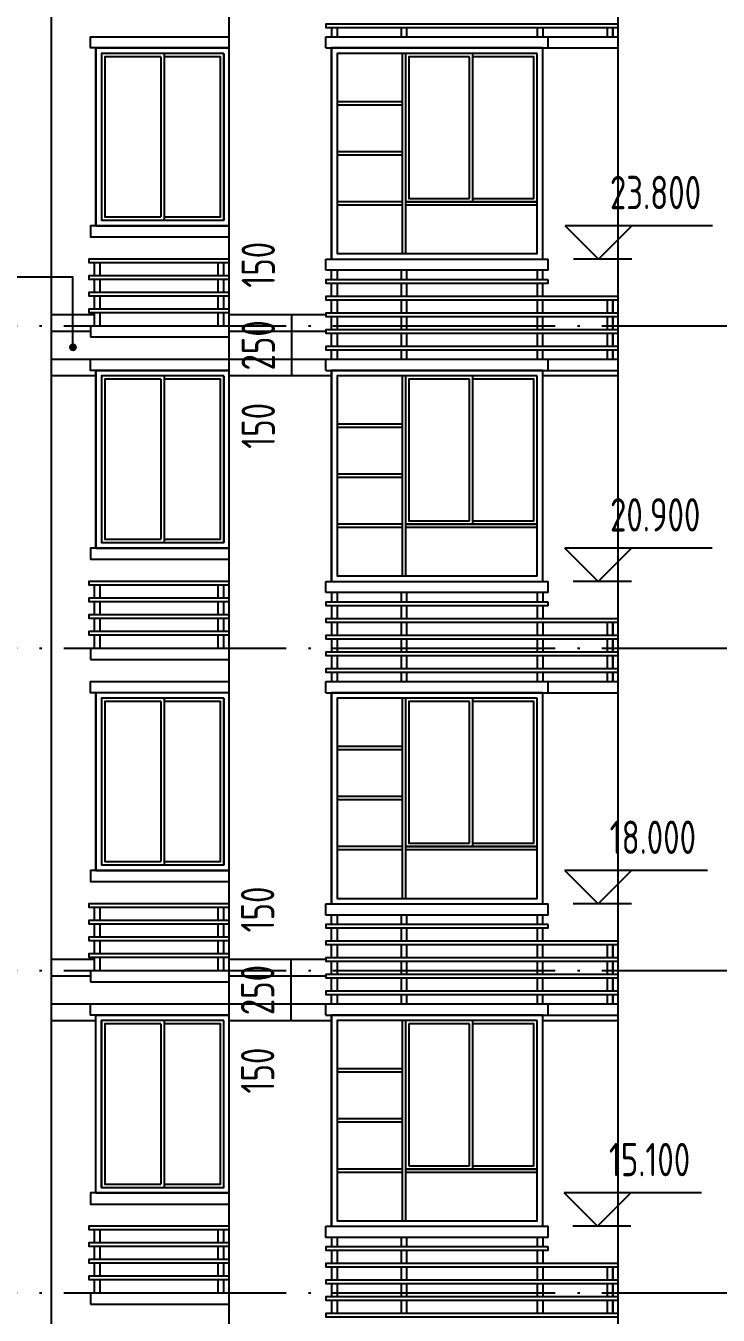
# Model space of a CAD drawing. Extents: x -726032 to 135930, y -151624 to 587044.
# Drawn here: x -512004 to -505774, y 309728 to 321328 of the extents above; entities that cross this region are included whole.
import ezdxf
from ezdxf.enums import TextEntityAlignment as Align

# ---------------------------------------------------------------- set-up
doc = ezdxf.new("R2010")
doc.units = 0
doc.header["$LTSCALE"] = 1000
doc.header["$MEASUREMENT"] = 0
doc.linetypes.add('DOTE', pattern=[2.42, 2, -0.2, 0.02, -0.2])
doc.layers.get('0').update_dxf_attribs({"linetype": 'CONTINUOUS'})
doc.layers.get('DEFPOINTS').update_dxf_attribs({"color": 1, "linetype": 'CONTINUOUS'})
for name, color, linetype in [('DOTE', 8, 'DOTE'), ('PUB_DIM', 245, 'CONTINUOUS'), ('WINDOW', 155, 'CONTINUOUS'), ('引线', 213, 'CONTINUOUS'), ('栏杆', 126, 'CONTINUOUS'), ('装饰线', 252, 'CONTINUOUS')]:
    doc.layers.add(name, color=color, linetype=linetype)
doc.styles.add('DIM_FONT', font='isocp.shx', dxfattribs={"width": 0.8})
doc.dimstyles.new('AXIS', dxfattribs={"dimtxt": 300, "dimasz": 1, "dimexe": 250, "dimexo": 300, "dimgap": 150, "dimtad": 1, "dimdec": 0, "dimzin": 0, "dimdsep": 46, "dimtxsty": 'DIM_FONT', "dimcen": 0.09, "dimse1": 1, "dimse2": 1, "dimclrt": 142, "dimadec": 0, "dimazin": 0, "dimtfac": 1, "dimtdec": 0, "dimtix": 1, "dimtmove": 2, "dimatfit": 3, "dimfxl": 1, "dimtolj": 1, "dimtzin": 0, "dimarcsym": 0})

# ---------------------------------------------------------------- blocks, each defined once
blk = doc.blocks.new('*D2972')
at = {"layer": 'DEFPOINTS', "color": 0, "transparency": 16777216}
for p in [(-508618, 312528), (-509618, 312378), (-508618, 312378)]:
    blk.add_point(p, dxfattribs=at)
at = {"layer": 'PUB_DIM', "color": 0, "lineweight": -2, "transparency": 16777216}
for p, q in [((-509618, 312529), (-509618, 312530)), ((-509618, 312528), (-509618, 312378)), ((-509618, 312377), (-509618, 312376))]:
    blk.add_line(p, q, dxfattribs=at)
at = {"layer": 'PUB_DIM', "color": 0, "transparency": 16777216}
for points in [[(-509619, 312529), (-509618, 312529), (-509618, 312528)], [(-509619, 312377), (-509618, 312377), (-509618, 312378)]]:
    blk.add_solid(points, dxfattribs=at)
at = {"layer": 'PUB_DIM', "color": 142, "transparency": 16777216, "insert": (-509918, 311929), "char_height": 300, "attachment_point": 5, "rotation": 90, "style": 'DIM_FONT'}
blk.add_mtext('\\A1;150', dxfattribs=at)
blk = doc.blocks.new('*D2973')
at = {"layer": 'DEFPOINTS', "color": 0, "transparency": 16777216}
for p in [(-508618, 312778), (-509618, 312528), (-508618, 312528)]:
    blk.add_point(p, dxfattribs=at)
at = {"layer": 'PUB_DIM', "color": 0, "lineweight": -2, "transparency": 16777216}
for p, q in [((-509618, 312779), (-509618, 312780)), ((-509618, 312778), (-509618, 312528)), ((-509618, 312527), (-509618, 312526))]:
    blk.add_line(p, q, dxfattribs=at)
at = {"layer": 'PUB_DIM', "color": 0, "transparency": 16777216}
for points in [[(-509619, 312779), (-509618, 312779), (-509618, 312778)], [(-509619, 312527), (-509618, 312527), (-509618, 312528)]]:
    blk.add_solid(points, dxfattribs=at)
at = {"layer": 'PUB_DIM', "color": 142, "transparency": 16777216, "insert": (-509918, 312653), "char_height": 300, "attachment_point": 5, "rotation": 90, "style": 'DIM_FONT'}
blk.add_mtext('\\A1;250', dxfattribs=at)
blk = doc.blocks.new('*D2974')
at = {"layer": 'DEFPOINTS', "color": 0, "transparency": 16777216}
for p in [(-508618, 312928), (-509618, 312778), (-508618, 312778)]:
    blk.add_point(p, dxfattribs=at)
at = {"layer": 'PUB_DIM', "color": 0, "lineweight": -2, "transparency": 16777216}
for p, q in [((-509618, 312929), (-509618, 312930)), ((-509618, 312928), (-509618, 312778)), ((-509618, 312777), (-509618, 312776))]:
    blk.add_line(p, q, dxfattribs=at)
at = {"layer": 'PUB_DIM', "color": 0, "transparency": 16777216}
for points in [[(-509619, 312929), (-509618, 312929), (-509618, 312928)], [(-509619, 312777), (-509618, 312777), (-509618, 312778)]]:
    blk.add_solid(points, dxfattribs=at)
at = {"layer": 'PUB_DIM', "color": 142, "transparency": 16777216, "insert": (-509918, 313378), "char_height": 300, "attachment_point": 5, "rotation": 90, "style": 'DIM_FONT'}
blk.add_mtext('\\A1;150', dxfattribs=at)
blk = doc.blocks.new('*D2975')
at = {"layer": 'DEFPOINTS', "color": 0, "transparency": 16777216}
for p in [(-508612, 318328), (-509612, 318178), (-508612, 318178)]:
    blk.add_point(p, dxfattribs=at)
at = {"layer": 'PUB_DIM', "color": 0, "lineweight": -2, "transparency": 16777216}
for p, q in [((-509612, 318329), (-509612, 318330)), ((-509612, 318328), (-509612, 318178)), ((-509612, 318177), (-509612, 318176))]:
    blk.add_line(p, q, dxfattribs=at)
at = {"layer": 'PUB_DIM', "color": 0, "transparency": 16777216}
for points in [[(-509613, 318329), (-509612, 318329), (-509612, 318328)], [(-509613, 318177), (-509612, 318177), (-509612, 318178)]]:
    blk.add_solid(points, dxfattribs=at)
at = {"layer": 'PUB_DIM', "color": 142, "transparency": 16777216, "insert": (-509912, 317729), "char_height": 300, "attachment_point": 5, "rotation": 90, "style": 'DIM_FONT'}
blk.add_mtext('\\A1;150', dxfattribs=at)
blk = doc.blocks.new('*D2976')
at = {"layer": 'DEFPOINTS', "color": 0, "transparency": 16777216}
for p in [(-508612, 318578), (-509612, 318328), (-508612, 318328)]:
    blk.add_point(p, dxfattribs=at)
at = {"layer": 'PUB_DIM', "color": 0, "lineweight": -2, "transparency": 16777216}
for p, q in [((-509612, 318579), (-509612, 318580)), ((-509612, 318578), (-509612, 318328)), ((-509612, 318327), (-509612, 318326))]:
    blk.add_line(p, q, dxfattribs=at)
at = {"layer": 'PUB_DIM', "color": 0, "transparency": 16777216}
for points in [[(-509613, 318579), (-509612, 318579), (-509612, 318578)], [(-509613, 318327), (-509612, 318327), (-509612, 318328)]]:
    blk.add_solid(points, dxfattribs=at)
at = {"layer": 'PUB_DIM', "color": 142, "transparency": 16777216, "insert": (-509912, 318453), "char_height": 300, "attachment_point": 5, "rotation": 90, "style": 'DIM_FONT'}
blk.add_mtext('\\A1;250', dxfattribs=at)
blk = doc.blocks.new('*D2977')
at = {"layer": 'DEFPOINTS', "color": 0, "transparency": 16777216}
for p in [(-508612, 318728), (-509612, 318578), (-508612, 318578)]:
    blk.add_point(p, dxfattribs=at)
at = {"layer": 'PUB_DIM', "color": 0, "lineweight": -2, "transparency": 16777216}
for p, q in [((-509612, 318729), (-509612, 318730)), ((-509612, 318728), (-509612, 318578)), ((-509612, 318577), (-509612, 318576))]:
    blk.add_line(p, q, dxfattribs=at)
at = {"layer": 'PUB_DIM', "color": 0, "transparency": 16777216}
for points in [[(-509613, 318729), (-509612, 318729), (-509612, 318728)], [(-509613, 318577), (-509612, 318577), (-509612, 318578)]]:
    blk.add_solid(points, dxfattribs=at)
at = {"layer": 'PUB_DIM', "color": 142, "transparency": 16777216, "insert": (-509912, 319178), "char_height": 300, "attachment_point": 5, "rotation": 90, "style": 'DIM_FONT'}
blk.add_mtext('\\A1;150', dxfattribs=at)

msp = doc.modelspace()

# ---------------------------------------------------------------- linework, layer by layer
for p, q in [((-506672.9, 305078.3), (-506672.9, 334728.3)), ((-511772.9, 294918.3), (-511772.9, 331228.3)), ((-510172.9, 294918.3), (-510172.9, 328328.3)), ((-509302.9, 321228.3), (-506672.9, 321228.3)), ((-509302.9, 321128.3), (-509302.9, 321228.3)), ((-507302.9, 321128.3), (-507302.9, 321228.3)), ((-511372.9, 321128.3), (-510172.9, 321128.3)), ((-509302.9, 321128.3), (-506672.9, 321128.3)), ((-511372.9, 319528.3), (-510172.9, 319528.3)), ((-509302.9, 319228.3), (-507302.9, 319228.3)), ((-509302.9, 319128.3), (-509302.9, 319228.3)), ((-507302.9, 319128.3), (-509302.9, 319128.3)), ((-507302.9, 319128.3), (-507302.9, 319228.3)), ((-511422.9, 318628.3), (-510172.9, 318628.3)), ((-511422.9, 318628.3), (-511422.9, 318528.3)), ((-511422.9, 318528.3), (-510172.9, 318528.3)), ((-509302.9, 318328.3), (-506672.9, 318328.3)), ((-509302.9, 318228.3), (-509302.9, 318328.3)), ((-507302.9, 318228.3), (-507302.9, 318328.3)), ((-511372.9, 318228.3), (-510172.9, 318228.3)), ((-509302.9, 318228.3), (-506672.9, 318228.3)), ((-509302.9, 316328.3), (-507302.9, 316328.3)), ((-509302.9, 316228.3), (-509302.9, 316328.3)), ((-507302.9, 316228.3), (-509302.9, 316228.3)), ((-507302.9, 316228.3), (-507302.9, 316328.3)), ((-511422.9, 315728.3), (-510172.9, 315728.3)), ((-511422.9, 315728.3), (-511422.9, 315628.3)), ((-511422.9, 315628.3), (-510172.9, 315628.3)), ((-509302.9, 315428.3), (-506672.9, 315428.3)), ((-509302.9, 315328.3), (-509302.9, 315428.3)), ((-507302.9, 315328.3), (-507302.9, 315428.3)), ((-509302.9, 315328.3), (-506672.9, 315328.3)), ((-509302.9, 313428.3), (-507302.9, 313428.3)), ((-509302.9, 313328.3), (-509302.9, 313428.3)), ((-507302.9, 313328.3), (-509302.9, 313328.3)), ((-507302.9, 313328.3), (-507302.9, 313428.3)), ((-511422.9, 312828.3), (-510172.9, 312828.3)), ((-511422.9, 312828.3), (-511422.9, 312728.3)), ((-511422.9, 312728.3), (-510172.9, 312728.3)), ((-509302.9, 312528.3), (-506672.9, 312528.3)), ((-509302.9, 312428.3), (-509302.9, 312528.3)), ((-507302.9, 312428.3), (-507302.9, 312528.3)), ((-511372.9, 312428.3), (-510172.9, 312428.3)), ((-509302.9, 312428.3), (-506672.9, 312428.3)), ((-511372.9, 310828.3), (-510172.9, 310828.3)), ((-509302.9, 310528.3), (-507302.9, 310528.3)), ((-509302.9, 310428.3), (-509302.9, 310528.3)), ((-507302.9, 310428.3), (-509302.9, 310428.3)), ((-507302.9, 310428.3), (-507302.9, 310528.3)), ((-511422.9, 309928.3), (-510172.9, 309928.3)), ((-511422.9, 309928.3), (-511422.9, 309828.3)), ((-511422.9, 309828.3), (-510172.9, 309828.3))]:
    msp.add_line(p, q)
at = {"color": 0}
msp.add_line((-511372.9, 316628.3), (-510172.9, 316628.3), dxfattribs=at)
at = {"color": 146}
for p, q in [((-509252.9, 312943), (-509252.9, 313063)), ((-509202.9, 313063), (-509202.9, 312943)), ((-508627.9, 313063), (-508627.9, 312943)), ((-508577.9, 313063), (-508577.9, 312943)), ((-507402.9, 313063), (-507402.9, 312943)), ((-507352.9, 312943), (-507352.9, 313063))]:
    msp.add_line(p, q, dxfattribs=at)
for points in [[(-510172.9, 321128.3), (-511422.9, 321128.3), (-511422.9, 321228.3), (-510172.9, 321228.3)], [(-510172.9, 319528.3), (-511422.9, 319528.3), (-511422.9, 319428.3), (-510172.9, 319428.3)], [(-510172.9, 318228.3), (-511422.9, 318228.3), (-511422.9, 318328.3), (-510172.9, 318328.3)], [(-510172.9, 316628.3), (-511422.9, 316628.3), (-511422.9, 316528.3), (-510172.9, 316528.3)], [(-510172.9, 315328.3), (-511422.9, 315328.3), (-511422.9, 315428.3), (-510172.9, 315428.3)], [(-510172.9, 313728.3), (-511422.9, 313728.3), (-511422.9, 313628.3), (-510172.9, 313628.3)], [(-510172.9, 312428.3), (-511422.9, 312428.3), (-511422.9, 312528.3), (-510172.9, 312528.3)], [(-510172.9, 310828.3), (-511422.9, 310828.3), (-511422.9, 310728.3), (-510172.9, 310728.3)]]:
    msp.add_lwpolyline(points)
at = {"layer": 'DOTE'}
for p, q in [((-516500.5, 318628.3), (-454540.3, 318628.3)), ((-516500.5, 315728.3), (-454540.3, 315728.3)), ((-516500.5, 312828.3), (-454540.3, 312828.3)), ((-516500.5, 309928.3), (-454540.3, 309928.3))]:
    msp.add_line(p, q, dxfattribs=at)
at = {"layer": 'PUB_DIM'}
for p, q in [((-506851.8, 319228.3), (-507151.8, 319528.3)), ((-505825.7, 319528.3), (-507151.8, 319528.3)), ((-506551.8, 319528.3), (-506851.8, 319228.3)), ((-506551.8, 319228.3), (-507077.4, 319228.3)), ((-506854.7, 316328.3), (-507154.7, 316628.3)), ((-505827.7, 316628.3), (-507154.7, 316628.3)), ((-506554.7, 316628.3), (-506854.7, 316328.3)), ((-506554.7, 316328.3), (-507078.8, 316328.3)), ((-506854.7, 313428.3), (-507154.7, 313728.3)), ((-505870.5, 313728.3), (-507154.7, 313728.3)), ((-506554.7, 313728.3), (-506854.7, 313428.3)), ((-506554.7, 313428.3), (-507078.8, 313428.3)), ((-506860.2, 310528.3), (-507160.2, 310828.3)), ((-505924, 310828.3), (-507160.2, 310828.3)), ((-506560.2, 310828.3), (-506860.2, 310528.3)), ((-506560.2, 310528.3), (-507081.6, 310528.3))]:
    msp.add_line(p, q, dxfattribs=at)
at = {"layer": 'WINDOW'}
for p, q in [((-511372.9, 319528.3), (-511372.9, 321128.3)), ((-509252.9, 319228.3), (-509252.9, 321128.3)), ((-507352.9, 319228.3), (-507352.9, 321128.3)), ((-511322.9, 321078.3), (-511322.9, 319578.3)), ((-510787.9, 321048.3), (-510787.9, 319608.3)), ((-510757.9, 321078.3), (-510757.9, 319578.3)), ((-510222.9, 321078.3), (-510222.9, 319578.3)), ((-508617.9, 321078.3), (-508617.9, 319278.3)), ((-508587.9, 321078.3), (-508587.9, 319278.3)), ((-508010.4, 319773.3), (-508010.4, 321048.3)), ((-507980.4, 319743.3), (-507980.4, 321078.3)), ((-508617.9, 320643.3), (-509202.9, 320643.3)), ((-508617.9, 320613.3), (-509202.9, 320613.3)), ((-508617.9, 320193.3), (-509202.9, 320193.3)), ((-508617.9, 320163.3), (-509202.9, 320163.3)), ((-508617.9, 319743.3), (-509202.9, 319743.3)), ((-508617.9, 319713.3), (-509202.9, 319713.3)), ((-507402.9, 319743.3), (-508587.9, 319743.3)), ((-507402.9, 319713.3), (-508587.9, 319713.3)), ((-511372.9, 316628.3), (-511372.9, 318228.3)), ((-509252.9, 316328.3), (-509252.9, 318228.3)), ((-507352.9, 316328.3), (-507352.9, 318228.3)), ((-511322.9, 318178.3), (-511322.9, 316678.3)), ((-510787.9, 318148.3), (-510787.9, 316708.3)), ((-510757.9, 318178.3), (-510757.9, 316678.3)), ((-510222.9, 318178.3), (-510222.9, 316678.3)), ((-508617.9, 318178.3), (-508617.9, 316378.3)), ((-508587.9, 318178.3), (-508587.9, 316378.3)), ((-508010.4, 316873.3), (-508010.4, 318148.3)), ((-507980.4, 316843.3), (-507980.4, 318178.3)), ((-508617.9, 317743.3), (-509202.9, 317743.3)), ((-508617.9, 317713.3), (-509202.9, 317713.3)), ((-508617.9, 317293.3), (-509202.9, 317293.3)), ((-508617.9, 317263.3), (-509202.9, 317263.3)), ((-508617.9, 316843.3), (-509202.9, 316843.3)), ((-508617.9, 316813.3), (-509202.9, 316813.3)), ((-507402.9, 316843.3), (-508587.9, 316843.3)), ((-507402.9, 316813.3), (-508587.9, 316813.3)), ((-510172.9, 315328.3), (-511372.9, 315328.3)), ((-511372.9, 313728.3), (-511372.9, 315328.3)), ((-509252.9, 313428.3), (-509252.9, 315328.3)), ((-507352.9, 313428.3), (-507352.9, 315328.3)), ((-510222.9, 315278.3), (-511322.9, 315278.3)), ((-511322.9, 315278.3), (-511322.9, 313778.3)), ((-510787.9, 315248.3), (-510787.9, 313808.3)), ((-510757.9, 315278.3), (-510757.9, 313778.3)), ((-510222.9, 315278.3), (-510222.9, 313778.3)), ((-508617.9, 315278.3), (-508617.9, 313478.3)), ((-508587.9, 315278.3), (-508587.9, 313478.3)), ((-508010.4, 313973.3), (-508010.4, 315248.3)), ((-507980.4, 313943.3), (-507980.4, 315278.3)), ((-508617.9, 314843.3), (-509202.9, 314843.3)), ((-508617.9, 314813.3), (-509202.9, 314813.3)), ((-508617.9, 314393.3), (-509202.9, 314393.3)), ((-508617.9, 314363.3), (-509202.9, 314363.3)), ((-508617.9, 313943.3), (-509202.9, 313943.3)), ((-508617.9, 313913.3), (-509202.9, 313913.3)), ((-507402.9, 313943.3), (-508587.9, 313943.3)), ((-507402.9, 313913.3), (-508587.9, 313913.3)), ((-511372.9, 313728.3), (-510172.9, 313728.3)), ((-511322.9, 313778.3), (-510222.9, 313778.3)), ((-511372.9, 310828.3), (-511372.9, 312428.3)), ((-509252.9, 310528.3), (-509252.9, 312428.3)), ((-507352.9, 310528.3), (-507352.9, 312428.3)), ((-511322.9, 310878.3), (-511322.9, 312378.3)), ((-510787.9, 312348.3), (-510787.9, 310908.3)), ((-510757.9, 312378.3), (-510757.9, 310878.3)), ((-508617.9, 312378.3), (-508617.9, 310578.3)), ((-508587.9, 312378.3), (-508587.9, 310578.3)), ((-508010.4, 312348.3), (-508557.9, 312348.3)), ((-508557.9, 312348.3), (-508557.9, 311073.3)), ((-508010.4, 311073.3), (-508010.4, 312348.3)), ((-507980.4, 311043.3), (-507980.4, 312378.3)), ((-508617.9, 311943.3), (-509202.9, 311943.3)), ((-508617.9, 311913.3), (-509202.9, 311913.3)), ((-508617.9, 311493.3), (-509202.9, 311493.3)), ((-508617.9, 311463.3), (-509202.9, 311463.3)), ((-508617.9, 311043.3), (-509202.9, 311043.3)), ((-508617.9, 311013.3), (-509202.9, 311013.3)), ((-507402.9, 311043.3), (-508587.9, 311043.3)), ((-507402.9, 311013.3), (-508587.9, 311013.3)), ((-508557.9, 311073.3), (-508010.4, 311073.3))]:
    msp.add_line(p, q, dxfattribs=at)
for points in [[(-510172.9, 321128.3), (-511372.9, 321128.3), (-511372.9, 319528.3), (-510172.9, 319528.3)], [(-507352.9, 321128.3), (-509252.9, 321128.3), (-509252.9, 319228.3), (-507352.9, 319228.3)], [(-507352.9, 321128.3), (-509252.9, 321128.3), (-509252.9, 319228.3), (-507352.9, 319228.3)], [(-510222.9, 321078.3), (-511322.9, 321078.3), (-511322.9, 319578.3), (-510222.9, 319578.3)], [(-507402.9, 321078.3), (-509202.9, 321078.3), (-509202.9, 319278.3), (-507402.9, 319278.3)], [(-507402.9, 321078.3), (-508587.9, 321078.3), (-508587.9, 319743.3), (-507402.9, 319743.3)], [(-510172.9, 318228.3), (-511372.9, 318228.3), (-511372.9, 316628.3), (-510172.9, 316628.3)], [(-507352.9, 318228.3), (-509252.9, 318228.3), (-509252.9, 316328.3), (-507352.9, 316328.3)], [(-507352.9, 318228.3), (-509252.9, 318228.3), (-509252.9, 316328.3), (-507352.9, 316328.3)], [(-510222.9, 318178.3), (-511322.9, 318178.3), (-511322.9, 316678.3), (-510222.9, 316678.3)], [(-507402.9, 318178.3), (-509202.9, 318178.3), (-509202.9, 316378.3), (-507402.9, 316378.3)], [(-507402.9, 318178.3), (-508587.9, 318178.3), (-508587.9, 316843.3), (-507402.9, 316843.3)], [(-510172.9, 315328.3), (-511372.9, 315328.3), (-511372.9, 313728.3), (-510172.9, 313728.3)], [(-507352.9, 315328.3), (-509252.9, 315328.3), (-509252.9, 313428.3), (-507352.9, 313428.3)], [(-507352.9, 315328.3), (-509252.9, 315328.3), (-509252.9, 313428.3), (-507352.9, 313428.3)], [(-510222.9, 315278.3), (-511322.9, 315278.3), (-511322.9, 313778.3), (-510222.9, 313778.3)], [(-507402.9, 315278.3), (-509202.9, 315278.3), (-509202.9, 313478.3), (-507402.9, 313478.3)], [(-507402.9, 315278.3), (-508587.9, 315278.3), (-508587.9, 313943.3), (-507402.9, 313943.3)], [(-507352.9, 312428.3), (-509252.9, 312428.3), (-509252.9, 310528.3), (-507352.9, 310528.3)], [(-507352.9, 312428.3), (-509252.9, 312428.3), (-509252.9, 310528.3), (-507352.9, 310528.3)], [(-510222.9, 312378.3), (-511322.9, 312378.3), (-511322.9, 310878.3), (-510222.9, 310878.3)], [(-507402.9, 312378.3), (-509202.9, 312378.3), (-509202.9, 310578.3), (-507402.9, 310578.3)], [(-507402.9, 312378.3), (-508587.9, 312378.3), (-508587.9, 311043.3), (-507402.9, 311043.3)]]:
    msp.add_lwpolyline(points, close=True, dxfattribs=at)
for points in [[(-510787.9, 321048.3), (-511292.9, 321048.3), (-511292.9, 319608.3), (-510787.9, 319608.3)], [(-510757.9, 319608.3), (-510252.9, 319608.3), (-510252.9, 321048.3), (-510757.9, 321048.3)], [(-508010.4, 321048.3), (-508557.9, 321048.3), (-508557.9, 319773.3), (-508010.4, 319773.3)], [(-507980.4, 319773.3), (-507432.9, 319773.3), (-507432.9, 321048.3), (-507980.4, 321048.3)], [(-510787.9, 318148.3), (-511292.9, 318148.3), (-511292.9, 316708.3), (-510787.9, 316708.3)], [(-510757.9, 316708.3), (-510252.9, 316708.3), (-510252.9, 318148.3), (-510757.9, 318148.3)], [(-508010.4, 318148.3), (-508557.9, 318148.3), (-508557.9, 316873.3), (-508010.4, 316873.3)], [(-507980.4, 316873.3), (-507432.9, 316873.3), (-507432.9, 318148.3), (-507980.4, 318148.3)], [(-510787.9, 315248.3), (-511292.9, 315248.3), (-511292.9, 313808.3), (-510787.9, 313808.3)], [(-510757.9, 313808.3), (-510252.9, 313808.3), (-510252.9, 315248.3), (-510757.9, 315248.3)], [(-508010.4, 315248.3), (-508557.9, 315248.3), (-508557.9, 313973.3), (-508010.4, 313973.3)], [(-507980.4, 313973.3), (-507432.9, 313973.3), (-507432.9, 315248.3), (-507980.4, 315248.3)], [(-511372.9, 310828.3), (-510172.9, 310828.3), (-510172.9, 312428.3), (-511372.9, 312428.3)], [(-510787.9, 312348.3), (-511292.9, 312348.3), (-511292.9, 310908.3), (-510787.9, 310908.3)], [(-510757.9, 310908.3), (-510252.9, 310908.3), (-510252.9, 312348.3), (-510757.9, 312348.3)], [(-507980.4, 311073.3), (-507432.9, 311073.3), (-507432.9, 312348.3), (-507980.4, 312348.3)]]:
    msp.add_lwpolyline(points, dxfattribs=at)
at = {"layer": '引线'}
msp.add_lwpolyline([(-511579.3, 318453.4), (-511579.3, 319065.4), (-512971.4, 319065.4)], dxfattribs=at)
at = {"layer": '引线', "const_width": 34.8}
msp.add_lwpolyline([(-511596.9, 318435.7, 1), (-511561.7, 318435.7, 1)], format="xyb", close=True, dxfattribs=at)
at = {"layer": '栏杆'}
for p, q in [((-509252.9, 321313), (-509252.9, 321228.3)), ((-509202.9, 321313), (-509202.9, 321228.3)), ((-508627.9, 321313), (-508627.9, 321228.3)), ((-508577.9, 321313), (-508577.9, 321228.3)), ((-507402.9, 321313), (-507402.9, 321228.3)), ((-507352.9, 321313), (-507352.9, 321228.3)), ((-506772.9, 321313), (-506772.9, 321228.3)), ((-506772.9, 321313), (-506772.9, 321228.3)), ((-506722.9, 321228.3), (-506722.9, 321313)), ((-506722.9, 321313), (-506722.9, 321228.3)), ((-506722.9, 321228.3), (-506722.9, 321313)), ((-506722.9, 321313), (-506722.9, 321228.3)), ((-511385.7, 319078.3), (-511385.7, 319198.3)), ((-511335.7, 319078.3), (-511335.7, 319198.3)), ((-510272.9, 319078.3), (-510272.9, 319198.3)), ((-510222.9, 319078.3), (-510222.9, 319198.3)), ((-509252.9, 319043.6), (-509252.9, 319128.3)), ((-509202.9, 319128.3), (-509202.9, 319043.6)), ((-508627.9, 319128.3), (-508627.9, 319043.6)), ((-508577.9, 319128.3), (-508577.9, 319043.6)), ((-507402.9, 319128.3), (-507402.9, 319043.6)), ((-507352.9, 319043.6), (-507352.9, 319128.3)), ((-511385.7, 318928.3), (-511385.7, 319048.3)), ((-511335.7, 318928.3), (-511335.7, 319048.3)), ((-510272.9, 318928.3), (-510272.9, 319048.3)), ((-510222.9, 318928.3), (-510222.9, 319048.3)), ((-509252.9, 318893), (-509252.9, 319013)), ((-509202.9, 319013), (-509202.9, 318893)), ((-508627.9, 319013), (-508627.9, 318893)), ((-508577.9, 319013), (-508577.9, 318893)), ((-507402.9, 319013), (-507402.9, 318893)), ((-507352.9, 318893), (-507352.9, 319013)), ((-511385.7, 318778.3), (-511385.7, 318898.3)), ((-511335.7, 318778.3), (-511335.7, 318898.3)), ((-510272.9, 318778.3), (-510272.9, 318898.3)), ((-510222.9, 318778.3), (-510222.9, 318898.3)), ((-509252.9, 318743), (-509252.9, 318863)), ((-509202.9, 318863), (-509202.9, 318743)), ((-508627.9, 318863), (-508627.9, 318743)), ((-508577.9, 318863), (-508577.9, 318743)), ((-507402.9, 318863), (-507402.9, 318743)), ((-507352.9, 318743), (-507352.9, 318863)), ((-506772.9, 318863), (-506772.9, 318743)), ((-506722.9, 318743), (-506722.9, 318863)), ((-506722.9, 318863), (-506722.9, 318743)), ((-511385.7, 318628.3), (-511385.7, 318748.3)), ((-511335.7, 318628.3), (-511335.7, 318748.3)), ((-510272.9, 318628.3), (-510272.9, 318748.3)), ((-510222.9, 318628.3), (-510222.9, 318748.3)), ((-509252.9, 318593), (-509252.9, 318713)), ((-509202.9, 318713), (-509202.9, 318593)), ((-508627.9, 318713), (-508627.9, 318593)), ((-508577.9, 318713), (-508577.9, 318593)), ((-507402.9, 318713), (-507402.9, 318593)), ((-507352.9, 318593), (-507352.9, 318713)), ((-506772.9, 318713), (-506772.9, 318593)), ((-506722.9, 318593), (-506722.9, 318713)), ((-506722.9, 318713), (-506722.9, 318593)), ((-509252.9, 318443), (-509252.9, 318563)), ((-509202.9, 318563), (-509202.9, 318443)), ((-508627.9, 318563), (-508627.9, 318443)), ((-508577.9, 318563), (-508577.9, 318443)), ((-507402.9, 318563), (-507402.9, 318443)), ((-507352.9, 318443), (-507352.9, 318563)), ((-506772.9, 318563), (-506772.9, 318443)), ((-506722.9, 318443), (-506722.9, 318563)), ((-506722.9, 318563), (-506722.9, 318443)), ((-509252.9, 318328.3), (-509252.9, 318413)), ((-509202.9, 318413), (-509202.9, 318328.3)), ((-508627.9, 318413), (-508627.9, 318328.3)), ((-508577.9, 318413), (-508577.9, 318328.3)), ((-507402.9, 318413), (-507402.9, 318328.3)), ((-507352.9, 318328.3), (-507352.9, 318413)), ((-506772.9, 318413), (-506772.9, 318328.3)), ((-506722.9, 318328.3), (-506722.9, 318413)), ((-506722.9, 318413), (-506722.9, 318328.3)), ((-511385.7, 316178.3), (-511385.7, 316298.3)), ((-511335.7, 316178.3), (-511335.7, 316298.3)), ((-510272.9, 316178.3), (-510272.9, 316298.3)), ((-510222.9, 316178.3), (-510222.9, 316298.3)), ((-509252.9, 316228.3), (-509252.9, 316143.6)), ((-509202.9, 316228.3), (-509202.9, 316143.6)), ((-508627.9, 316228.3), (-508627.9, 316143.6)), ((-508577.9, 316228.3), (-508577.9, 316143.6)), ((-507402.9, 316228.3), (-507402.9, 316143.6)), ((-507352.9, 316228.3), (-507352.9, 316143.6)), ((-511385.7, 316028.3), (-511385.7, 316148.3)), ((-511335.7, 316028.3), (-511335.7, 316148.3)), ((-510272.9, 316028.3), (-510272.9, 316148.3)), ((-510222.9, 316028.3), (-510222.9, 316148.3)), ((-509252.9, 316113), (-509252.9, 315993)), ((-509202.9, 316113), (-509202.9, 315993)), ((-508627.9, 316113), (-508627.9, 315993)), ((-508577.9, 316113), (-508577.9, 315993)), ((-507402.9, 316113), (-507402.9, 315993)), ((-507352.9, 316113), (-507352.9, 315993)), ((-511385.7, 315878.3), (-511385.7, 315998.3)), ((-511335.7, 315878.3), (-511335.7, 315998.3)), ((-510272.9, 315878.3), (-510272.9, 315998.3)), ((-510222.9, 315878.3), (-510222.9, 315998.3)), ((-509252.9, 315963), (-509252.9, 315843)), ((-509202.9, 315963), (-509202.9, 315843)), ((-508627.9, 315963), (-508627.9, 315843)), ((-508577.9, 315963), (-508577.9, 315843)), ((-507402.9, 315963), (-507402.9, 315843)), ((-507352.9, 315963), (-507352.9, 315843)), ((-506772.9, 315963), (-506772.9, 315843)), ((-506722.9, 315843), (-506722.9, 315963)), ((-506722.9, 315963), (-506722.9, 315843)), ((-511385.7, 315728.3), (-511385.7, 315848.3)), ((-511335.7, 315728.3), (-511335.7, 315848.3)), ((-510272.9, 315728.3), (-510272.9, 315848.3)), ((-510222.9, 315728.3), (-510222.9, 315848.3)), ((-509252.9, 315813), (-509252.9, 315693)), ((-509202.9, 315813), (-509202.9, 315693)), ((-508627.9, 315813), (-508627.9, 315693)), ((-508577.9, 315813), (-508577.9, 315693)), ((-507402.9, 315813), (-507402.9, 315693)), ((-507352.9, 315813), (-507352.9, 315693)), ((-506772.9, 315813), (-506772.9, 315693)), ((-506722.9, 315693), (-506722.9, 315813)), ((-506722.9, 315813), (-506722.9, 315693)), ((-509252.9, 315663), (-509252.9, 315543)), ((-509202.9, 315663), (-509202.9, 315543)), ((-508627.9, 315663), (-508627.9, 315543)), ((-508577.9, 315663), (-508577.9, 315543)), ((-507402.9, 315663), (-507402.9, 315543)), ((-507352.9, 315663), (-507352.9, 315543)), ((-506772.9, 315663), (-506772.9, 315543)), ((-506722.9, 315543), (-506722.9, 315663)), ((-506722.9, 315663), (-506722.9, 315543)), ((-509252.9, 315513), (-509252.9, 315428.3)), ((-509202.9, 315513), (-509202.9, 315428.3)), ((-508627.9, 315513), (-508627.9, 315428.3)), ((-508577.9, 315513), (-508577.9, 315428.3)), ((-507402.9, 315513), (-507402.9, 315428.3)), ((-507352.9, 315513), (-507352.9, 315428.3)), ((-506772.9, 315513), (-506772.9, 315428.3)), ((-506722.9, 315428.3), (-506722.9, 315513)), ((-506722.9, 315513), (-506722.9, 315428.3)), ((-511385.7, 313278.3), (-511385.7, 313398.3)), ((-511335.7, 313278.3), (-511335.7, 313398.3)), ((-510272.9, 313278.3), (-510272.9, 313398.3)), ((-510222.9, 313278.3), (-510222.9, 313398.3)), ((-509252.9, 313243.6), (-509252.9, 313328.3)), ((-509202.9, 313328.3), (-509202.9, 313243.6)), ((-508627.9, 313328.3), (-508627.9, 313243.6)), ((-508577.9, 313328.3), (-508577.9, 313243.6)), ((-507402.9, 313328.3), (-507402.9, 313243.6)), ((-507352.9, 313243.6), (-507352.9, 313328.3)), ((-511385.7, 313128.3), (-511385.7, 313248.3)), ((-511335.7, 313128.3), (-511335.7, 313248.3)), ((-510272.9, 313128.3), (-510272.9, 313248.3)), ((-510222.9, 313128.3), (-510222.9, 313248.3)), ((-509252.9, 313093), (-509252.9, 313213)), ((-509202.9, 313213), (-509202.9, 313093)), ((-508627.9, 313213), (-508627.9, 313093)), ((-508577.9, 313213), (-508577.9, 313093)), ((-507402.9, 313213), (-507402.9, 313093)), ((-507352.9, 313093), (-507352.9, 313213)), ((-511385.7, 312978.3), (-511385.7, 313098.3)), ((-511335.7, 312978.3), (-511335.7, 313098.3)), ((-510272.9, 312978.3), (-510272.9, 313098.3)), ((-510222.9, 312978.3), (-510222.9, 313098.3)), ((-506772.9, 313063), (-506772.9, 312943)), ((-506722.9, 312943), (-506722.9, 313063)), ((-506722.9, 313063), (-506722.9, 312943)), ((-511385.7, 312828.3), (-511385.7, 312948.3)), ((-511335.7, 312828.3), (-511335.7, 312948.3)), ((-510272.9, 312828.3), (-510272.9, 312948.3)), ((-510222.9, 312828.3), (-510222.9, 312948.3)), ((-509252.9, 312793), (-509252.9, 312913)), ((-509202.9, 312913), (-509202.9, 312793)), ((-508627.9, 312913), (-508627.9, 312793)), ((-508577.9, 312913), (-508577.9, 312793)), ((-507402.9, 312913), (-507402.9, 312793)), ((-507352.9, 312793), (-507352.9, 312913)), ((-506772.9, 312913), (-506772.9, 312793)), ((-506722.9, 312793), (-506722.9, 312913)), ((-506722.9, 312913), (-506722.9, 312793)), ((-509252.9, 312643), (-509252.9, 312763)), ((-509202.9, 312763), (-509202.9, 312643)), ((-508627.9, 312763), (-508627.9, 312643)), ((-508577.9, 312763), (-508577.9, 312643)), ((-507402.9, 312763), (-507402.9, 312643)), ((-507352.9, 312643), (-507352.9, 312763)), ((-506772.9, 312763), (-506772.9, 312643)), ((-506722.9, 312643), (-506722.9, 312763)), ((-506722.9, 312763), (-506722.9, 312643)), ((-509252.9, 312528.3), (-509252.9, 312613)), ((-509202.9, 312613), (-509202.9, 312528.3)), ((-508627.9, 312613), (-508627.9, 312528.3)), ((-508577.9, 312613), (-508577.9, 312528.3)), ((-507402.9, 312613), (-507402.9, 312528.3)), ((-507352.9, 312528.3), (-507352.9, 312613)), ((-506772.9, 312613), (-506772.9, 312528.3)), ((-506722.9, 312528.3), (-506722.9, 312613)), ((-506722.9, 312613), (-506722.9, 312528.3)), ((-511385.7, 310378.3), (-511385.7, 310498.3)), ((-511335.7, 310378.3), (-511335.7, 310498.3)), ((-510272.9, 310378.3), (-510272.9, 310498.3)), ((-510222.9, 310378.3), (-510222.9, 310498.3)), ((-509252.9, 310428.3), (-509252.9, 310343.6)), ((-509202.9, 310428.3), (-509202.9, 310343.6)), ((-508627.9, 310428.3), (-508627.9, 310343.6)), ((-508577.9, 310428.3), (-508577.9, 310343.6)), ((-507402.9, 310428.3), (-507402.9, 310343.6)), ((-507352.9, 310428.3), (-507352.9, 310343.6)), ((-511385.7, 310228.3), (-511385.7, 310348.3)), ((-511335.7, 310228.3), (-511335.7, 310348.3)), ((-510272.9, 310228.3), (-510272.9, 310348.3)), ((-510222.9, 310228.3), (-510222.9, 310348.3)), ((-509252.9, 310313), (-509252.9, 310193)), ((-509202.9, 310313), (-509202.9, 310193)), ((-508627.9, 310313), (-508627.9, 310193)), ((-508577.9, 310313), (-508577.9, 310193)), ((-507402.9, 310313), (-507402.9, 310193)), ((-507352.9, 310313), (-507352.9, 310193)), ((-511385.7, 310078.3), (-511385.7, 310198.3)), ((-511335.7, 310078.3), (-511335.7, 310198.3)), ((-510272.9, 310078.3), (-510272.9, 310198.3)), ((-510222.9, 310078.3), (-510222.9, 310198.3)), ((-509252.9, 310163), (-509252.9, 310043)), ((-509202.9, 310163), (-509202.9, 310043)), ((-508627.9, 310163), (-508627.9, 310043)), ((-508577.9, 310163), (-508577.9, 310043)), ((-507402.9, 310163), (-507402.9, 310043)), ((-507352.9, 310163), (-507352.9, 310043)), ((-506772.9, 310163), (-506772.9, 310043)), ((-506722.9, 310043), (-506722.9, 310163)), ((-506722.9, 310163), (-506722.9, 310043)), ((-511385.7, 309928.3), (-511385.7, 310048.3)), ((-511335.7, 309928.3), (-511335.7, 310048.3)), ((-510272.9, 309928.3), (-510272.9, 310048.3)), ((-510222.9, 309928.3), (-510222.9, 310048.3)), ((-509252.9, 310013), (-509252.9, 309893)), ((-509202.9, 310013), (-509202.9, 309893)), ((-508627.9, 310013), (-508627.9, 309893)), ((-508577.9, 310013), (-508577.9, 309893)), ((-507402.9, 310013), (-507402.9, 309893)), ((-507352.9, 310013), (-507352.9, 309893)), ((-506772.9, 310013), (-506772.9, 309893)), ((-506722.9, 309893), (-506722.9, 310013)), ((-506722.9, 310013), (-506722.9, 309893)), ((-509252.9, 309863), (-509252.9, 309743)), ((-509202.9, 309863), (-509202.9, 309743)), ((-508627.9, 309863), (-508627.9, 309743)), ((-508577.9, 309863), (-508577.9, 309743)), ((-507402.9, 309863), (-507402.9, 309743)), ((-507352.9, 309863), (-507352.9, 309743)), ((-506772.9, 309863), (-506772.9, 309743)), ((-506722.9, 309743), (-506722.9, 309863)), ((-506722.9, 309863), (-506722.9, 309743))]:
    msp.add_line(p, q, dxfattribs=at)
for points in [[(-506672.9, 321343), (-509302.9, 321343), (-509302.9, 321313), (-506672.9, 321313)], [(-507302.9, 319043), (-509302.9, 319043), (-509302.9, 319013), (-507302.9, 319013)], [(-506672.9, 318893), (-509302.9, 318893), (-509302.9, 318863), (-506672.9, 318863)], [(-506672.9, 318743), (-509302.9, 318743), (-509302.9, 318713), (-506672.9, 318713)], [(-506672.9, 318593), (-509302.9, 318593), (-509302.9, 318563), (-506672.9, 318563)], [(-506672.9, 318443), (-509302.9, 318443), (-509302.9, 318413), (-506672.9, 318413)], [(-507302.9, 316143), (-509302.9, 316143), (-509302.9, 316113), (-507302.9, 316113)], [(-506672.9, 315993), (-509302.9, 315993), (-509302.9, 315963), (-506672.9, 315963)], [(-506672.9, 315843), (-509302.9, 315843), (-509302.9, 315813), (-506672.9, 315813)], [(-506672.9, 315693), (-509302.9, 315693), (-509302.9, 315663), (-506672.9, 315663)], [(-506672.9, 315543), (-509302.9, 315543), (-509302.9, 315513), (-506672.9, 315513)], [(-507302.9, 313243), (-509302.9, 313243), (-509302.9, 313213), (-507302.9, 313213)], [(-506672.9, 313093), (-509302.9, 313093), (-509302.9, 313063), (-506672.9, 313063)], [(-506672.9, 312943), (-509302.9, 312943), (-509302.9, 312913), (-506672.9, 312913)], [(-506672.9, 312793), (-509302.9, 312793), (-509302.9, 312763), (-506672.9, 312763)], [(-506672.9, 312643), (-509302.9, 312643), (-509302.9, 312613), (-506672.9, 312613)], [(-507302.9, 310343), (-509302.9, 310343), (-509302.9, 310313), (-507302.9, 310313)], [(-506672.9, 310193), (-509302.9, 310193), (-509302.9, 310163), (-506672.9, 310163)], [(-506672.9, 310043), (-509302.9, 310043), (-509302.9, 310013), (-506672.9, 310013)], [(-506672.9, 309893), (-509302.9, 309893), (-509302.9, 309863), (-506672.9, 309863)], [(-506672.9, 309743), (-509302.9, 309743), (-509302.9, 309713), (-506672.9, 309713)]]:
    msp.add_lwpolyline(points, close=True, dxfattribs=at)
for points in [[(-510172.9, 319228.3), (-511435.7, 319228.3), (-511435.7, 319198.3), (-510172.9, 319198.3)], [(-510172.9, 319078.3), (-511435.7, 319078.3), (-511435.7, 319048.3), (-510172.9, 319048.3)], [(-510172.9, 318928.3), (-511435.7, 318928.3), (-511435.7, 318898.3), (-510172.9, 318898.3)], [(-510172.9, 318778.3), (-511435.7, 318778.3), (-511435.7, 318748.3), (-510172.9, 318748.3)], [(-510172.9, 316328.3), (-511435.7, 316328.3), (-511435.7, 316298.3), (-510172.9, 316298.3)], [(-510172.9, 316178.3), (-511435.7, 316178.3), (-511435.7, 316148.3), (-510172.9, 316148.3)], [(-510172.9, 316028.3), (-511435.7, 316028.3), (-511435.7, 315998.3), (-510172.9, 315998.3)], [(-510172.9, 315878.3), (-511435.7, 315878.3), (-511435.7, 315848.3), (-510172.9, 315848.3)], [(-510172.9, 313428.3), (-511435.7, 313428.3), (-511435.7, 313398.3), (-510172.9, 313398.3)], [(-510172.9, 313278.3), (-511435.7, 313278.3), (-511435.7, 313248.3), (-510172.9, 313248.3)], [(-510172.9, 313128.3), (-511435.7, 313128.3), (-511435.7, 313098.3), (-510172.9, 313098.3)], [(-510172.9, 312978.3), (-511435.7, 312978.3), (-511435.7, 312948.3), (-510172.9, 312948.3)], [(-510172.9, 310528.3), (-511435.7, 310528.3), (-511435.7, 310498.3), (-510172.9, 310498.3)], [(-510172.9, 310378.3), (-511435.7, 310378.3), (-511435.7, 310348.3), (-510172.9, 310348.3)], [(-510172.9, 310228.3), (-511435.7, 310228.3), (-511435.7, 310198.3), (-510172.9, 310198.3)], [(-510172.9, 310078.3), (-511435.7, 310078.3), (-511435.7, 310048.3), (-510172.9, 310048.3)]]:
    msp.add_lwpolyline(points, dxfattribs=at)
at = {"layer": '装饰线'}
for p, q in [((-511385.7, 318728.3), (-511772.9, 318728.3)), ((-509302.9, 318728.3), (-510172.9, 318728.3)), ((-511422.9, 318578.3), (-511772.9, 318578.3)), ((-509302.9, 318578.3), (-510172.9, 318578.3)), ((-511772.9, 318328.3), (-509302.9, 318328.3)), ((-511372.9, 318178.3), (-511772.9, 318178.3)), ((-509252.9, 318178.3), (-510172.9, 318178.3)), ((-506672.9, 318178.3), (-507352.9, 318178.3)), ((-511385.7, 312928.3), (-511772.9, 312928.3)), ((-509302.9, 312928.3), (-510172.9, 312928.3)), ((-511422.9, 312778.3), (-511772.9, 312778.3)), ((-509302.9, 312778.3), (-510172.9, 312778.3)), ((-511772.9, 312528.3), (-509302.9, 312528.3)), ((-511772.9, 312378.3), (-511372.9, 312378.3)), ((-510172.9, 312378.3), (-509252.9, 312378.3)), ((-507352.9, 312378.3), (-506672.9, 312378.3))]:
    msp.add_line(p, q, dxfattribs=at)

# ---------------------------------------------------------------- texts
at = {"layer": 'PUB_DIM', "style": 'DIM_FONT', "width": 0.8}
for s, p in [('23.800', (-506338.7, 319828.3)), ('20.900', (-506341.2, 316928.3)), ('18.000', (-506362.6, 314028.3)), ('15.100', (-506392.1, 311128.3))]:
    msp.add_text(s, height=300, dxfattribs=at).set_placement(p, align=Align.MIDDLE)

# ---------------------------------------------------------------- dimensions: what is measured, and where the dimension line sits
at = {"layer": 'PUB_DIM'}
for base, p1, p2, picture, middle in [((-509612.4, 318578.3), (-508612.4, 318728.3), (-508612.4, 318578.3), '*D2977', (-509912.4, 319177.9)), ((-509612.4, 318178.3), (-508612.4, 318328.3), (-508612.4, 318178.3), '*D2975', (-509912.4, 317728.7)), ((-509618.3, 312778.3), (-508618.3, 312928.3), (-508618.3, 312778.3), '*D2974', (-509918.3, 313377.9)), ((-509618.3, 312378.3), (-508618.3, 312528.3), (-508618.3, 312378.3), '*D2972', (-509918.3, 311928.7))]:
    dim = msp.add_linear_dim(base=base, p1=p1, p2=p2, angle=270, dimstyle='AXIS', dxfattribs=at)
    dim.commit()
    dim.dimension.update_dxf_attribs({"geometry": picture, "text_midpoint": middle, "dimtype": 161})
for p1, p2, picture, middle in [((-508612.4, 318578.3), (-508612.4, 318328.3), '*D2976', (-509912.4, 318453.3)), ((-508618.3, 312778.3), (-508618.3, 312528.3), '*D2973', (-509918.4, 312653.3))]:
    dim = msp.add_aligned_dim(p1=p1, p2=p2, distance=-1000, dimstyle='AXIS', dxfattribs=at)
    dim.commit()
    dim.dimension.update_dxf_attribs({"geometry": picture, "text_midpoint": middle})

doc.saveas('drawing.dxf')
